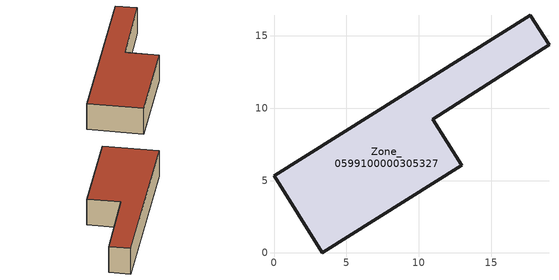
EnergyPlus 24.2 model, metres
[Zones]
Zone_0599100000305327
 floor ground (C_G): 3.32,0 0,5.34 17.72,16.44 19,14.38 10.97,9.24 12.99,6.05 z0
 wall outside (C_F): 19,14.38 17.72,16.44 0,5.34 3.32,0 12.99,6.05 10.97,9.24 19,14.38 z0:3.29
 roof outside (C_R): 12.99,6.05 10.97,9.24 19,14.38 17.72,16.44 0,5.34 3.32,0 z3.29
[BUILDING]
Pand.0599100000305327: North Axis=0; Terrain=City; Loads Convergence Tolerance Value=0.04; Temperature Convergence Tolerance Value=0.4; Solar Distribution=FullExterior; Maximum Number of Warmup Days=25; Minimum Number of Warmup Days=1
[Site:Location]
Rotterdam.The.Hague.AP_ZH_NLD Design_Conditions: Latitude=51.96; Longitude=4.45; Time Zone=1; Elevation=-4.5
[SITE:GROUNDTEMPERATURE:BUILDINGSURFACE]
18, 18, 18, 18, 18, 18, 18, 18, 18, 18, 18, 18
[MATERIAL] Thermal Absorptance=0.9; Solar Absorptance=0.7; Visible Absorptance=0.7
Name | Roughness | Thickness | Conductivity | Density | Specific Heat
G.TI.1946 | MediumSmooth | 0.15 | 1 | 540 | 1210
F.TI.1946 | Rough | 0.3 | 0.857143 | 1920 | 840
R.TI.1946 | MediumRough | 0.2 | 0.1 | 1500 | 1000
[CONSTRUCTION]
C_G: G.TI.1946
C_F: F.TI.1946
C_R: R.TI.1946
[ZONE]
Zone_0599100000305327: Type=1; Multiplier=1; Ceiling Height=Autocalculate; Volume=Autocalculate; Floor Area=autocalculate; Part of Total Floor Area=Yes
[ZONEINFILTRATION:DESIGNFLOWRATE]
Infil_Zone_0599100000305327: Zone or ZoneList or Space or SpaceList=Zone_0599100000305327; Schedule=AlwaysOn; Design Flow Rate Calculation Method=Flow/Area; Flow Rate per Floor Area=0.003; Constant Term Coefficient=1; Temperature Term Coefficient=0; Velocity Term Coefficient=0; Velocity Squared Term Coefficient=0
[HVACTEMPLATE:ZONE:IDEALLOADSAIRSYSTEM]
Zone_0599100000305327: Maximum Heating Supply Air Temperature=50; Minimum Cooling Supply Air Temperature=13; Maximum Heating Supply Air Humidity Ratio=0.0156; Minimum Cooling Supply Air Humidity Ratio=0.0077; Heating Limit=NoLimit; Cooling Limit=NoLimit; Dehumidification Control Type=ConstantSensibleHeatRatio; Cooling Sensible Heat Ratio=0.7; Dehumidification Setpoint=60; Humidification Control Type=None; Humidification Setpoint=30; Outdoor Air Method=None; Outdoor Air Flow Rate per Person=0.00944; Outdoor Air Flow Rate per Zone Floor Area=0; Outdoor Air Flow Rate per Zone=0; Demand Controlled Ventilation Type=None; Outdoor Air Economizer Type=NoEconomizer; Heat Recovery Type=None; Sensible Heat Recovery Effectiveness=0.7; Latent Heat Recovery Effectiveness=0.65
[ZONECONTROL:THERMOSTAT]
ThermostatControl_Zone_0599100000305327: Zone or ZoneList=Zone_0599100000305327; Control Type Schedule=DualSetpointControlType; Control 1=Thermostat_Zone_0599100000305327; Temperature Difference Between Cutout And Setpoint=0
[THERMOSTATSETPOINT:DUALSETPOINT]
Thermostat_Zone_0599100000305327: Heating Setpoint Temperature Schedule=HeatingSetpoint_Zone_0599100000305327; Cooling Setpoint Temperature Schedule=CoolingSetpoint_Zone_0599100000305327
[SCHEDULE:COMPACT]
HeatingSetpoint_Zone_0599100000305327: Through: 12/31, For: AllDays, Until: 24:00, 21
CoolingSetpoint_Zone_0599100000305327: Through: 12/31, For: AllDays, Until: 24:00, 24
DualSetpointControlType: Through: 12/31, For: AllDays, Until: 24:00, 4
AlwaysOn: Through: 12/31, For: AllDays, Until: 24:00, 1
